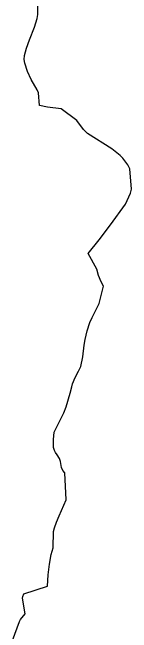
# Model space of a CAD drawing. Extents: x 1206804 to 1210977, y 6152742 to 6157901.
# Drawn here: x 1210773 to 1210977, y 6154259 to 6155321 of the extents above; entities that cross this region are included whole.
import ezdxf

# ---------------------------------------------------------------- set-up
doc = ezdxf.new("R2010")
doc.units = 0
doc.linetypes.add('CONTINU', pattern=[0])
doc.layers.add('1SECTION', color=7, linetype='CONTINU')

msp = doc.modelspace()

# ---------------------------------------------------------------- linework, layer by layer
at = {"layer": '1SECTION'}
msp.add_lwpolyline([(1210773.23, 6154245.18), (1210785.32, 6154277.89), (1210787.37, 6154281.24), (1210795.03, 6154290.91), (1210790.32, 6154317.91), (1210790.87, 6154320.5), (1210792.77, 6154324.98), (1210833.31, 6154338.49), (1210834.75, 6154357.99), (1210836.91, 6154376), (1210839.79, 6154392.31), (1210843.04, 6154404.05), (1210843.76, 6154431.99), (1210845.19, 6154438.33), (1210848.88, 6154447.98), (1210853.33, 6154458.97), (1210865.51, 6154486.31), (1210863.17, 6154532.71), (1210859.55, 6154536.73), (1210857.14, 6154541.35), (1210855.72, 6154551.7), (1210853.83, 6154557.25), (1210850.04, 6154563.58), (1210846.88, 6154567.32), (1210845.16, 6154570.71), (1210843.81, 6154576.01), (1210843.83, 6154589.41), (1210844.79, 6154601.98), (1210861.44, 6154635.23), (1210865.37, 6154645.49), (1210872.27, 6154669.05), (1210874.94, 6154680.07), (1210876.32, 6154685.19), (1210880.87, 6154695.53), (1210886.61, 6154706.9), (1210890.43, 6154714.84), (1210893.73, 6154731.31), (1210896.03, 6154751.3), (1210897.63, 6154761.04), (1210901.56, 6154775.75), (1210906.17, 6154790.02), (1210910.04, 6154798.49), (1210922.03, 6154822.47), (1210929.39, 6154852.46), (1210925.43, 6154859.65), (1210920.97, 6154870.64), (1210917.81, 6154881.44), (1210903, 6154908.48), (1210922, 6154931.49), (1210941.32, 6154957.31), (1210966.76, 6154992.88), (1210975.51, 6155011.43), (1210977.46, 6155018.26), (1210974.34, 6155053.56), (1210971.15, 6155060.28), (1210962.18, 6155071.69), (1210958.02, 6155076.12), (1210943.69, 6155087.33), (1210901.62, 6155113.81), (1210895.01, 6155120.92), (1210883.43, 6155135.99), (1210856.74, 6155155.87), (1210833.09, 6155158.67), (1210819.57, 6155161.73), (1210818.19, 6155183.58), (1210815.79, 6155188.78), (1210805.18, 6155206.48), (1210798.85, 6155219.89), (1210794.57, 6155234.25), (1210793.31, 6155240.6), (1210794.03, 6155247.4), (1210797.25, 6155259.73), (1210802.5, 6155274.54), (1210811.15, 6155295.87), (1210815.86, 6155310.64), (1210816.55, 6155317.73), (1210816.65, 6155334.86)], dxfattribs=at)

doc.saveas('drawing.dxf')
